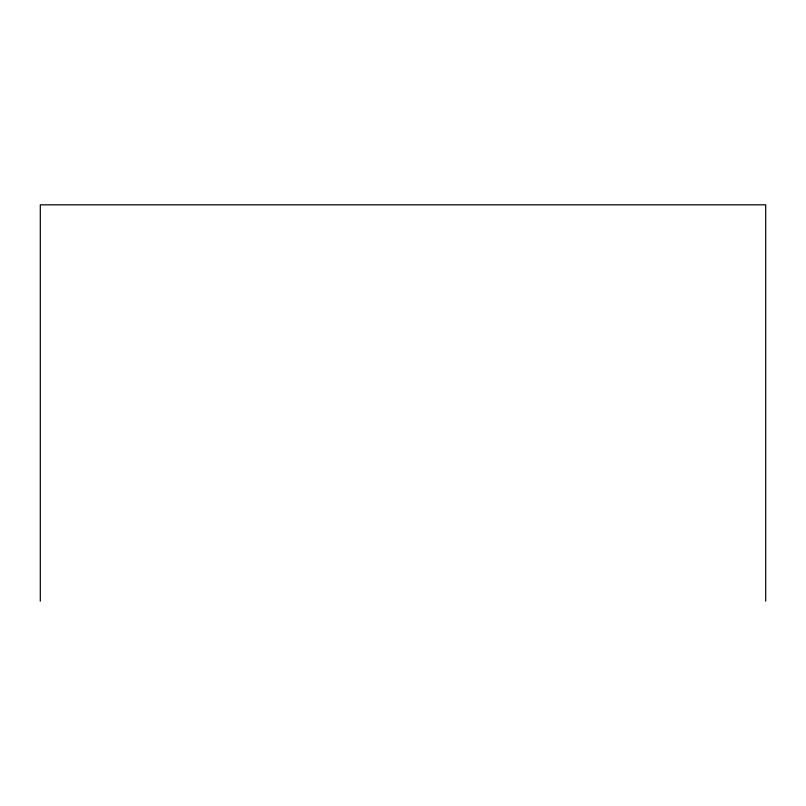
<?xml version="1.0" encoding="UTF-8"?>
<svg xmlns="http://www.w3.org/2000/svg" width="806" height="806" viewBox="0 0 806 806"><rect width="100%" height="100%" fill="white"/><g stroke="black" fill="none" stroke-linecap="round" stroke-linejoin="round"><path stroke-width="1.21" d="M765.7 601.175L765.7 204.825L40.3 204.825L40.3 601.175"/></g></svg>
